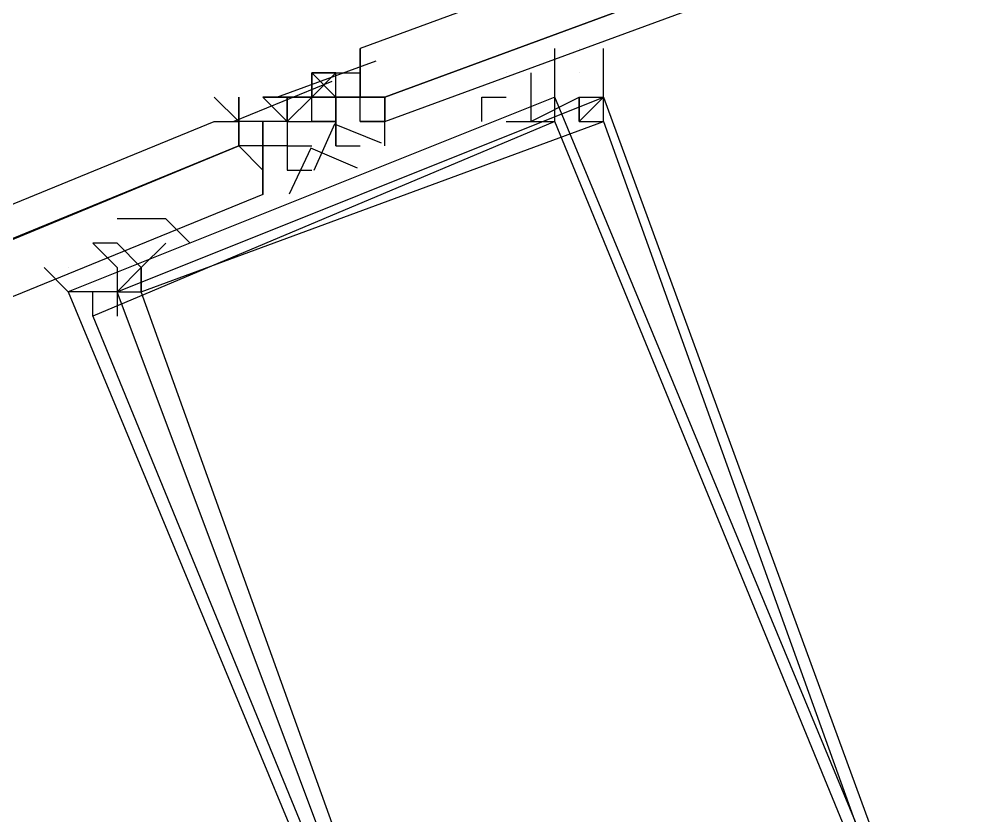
# Model space of a CAD drawing. Header units: feet. Extents: x -84 to 198, y -22 to 181.
# Drawn here: x 48.186 to 48.716, y 146.357 to 146.794 of the extents above; entities that cross this region are included whole.
import ezdxf

# ---------------------------------------------------------------- set-up
doc = ezdxf.new("R2010")
doc.units = ezdxf.units.FT
doc.layers.add('A-LINEA', color=7, linetype='CONTINUOUS')

msp = doc.modelspace()

# ---------------------------------------------------------------- linework, layer by layer
at = {"layer": 'A-LINEA'}
for p, q in [((48.3733, 146.7778), (48.3733, 146.7778)), ((48.3733, 146.7778), (48.3733, 146.7778)), ((48.3733, 146.7778), (48.3733, 146.7778)), ((48.3733, 146.7778), (48.3733, 146.7778)), ((48.4933, 146.7778), (48.4933, 146.7778)), ((48.4933, 146.7778), (48.4933, 146.7778)), ((48.3276, 146.7511), (48.3821, 146.7711)), ((48.3276, 146.7511), (48.3821, 146.7711)), ((48.3467, 146.7511), (48.36, 146.7644)), ((48.3467, 146.7644), (48.36, 146.7644)), ((48.3467, 146.7644), (48.3467, 146.7644)), ((48.3467, 146.7644), (48.3467, 146.7644)), ((48.36, 146.7644), (48.3467, 146.7644)), ((48.3467, 146.7644), (48.3467, 146.7644)), ((48.3467, 146.7644), (48.3467, 146.7644)), ((48.3467, 146.7511), (48.3467, 146.7644)), ((48.3467, 146.7644), (48.3467, 146.7644)), ((48.3467, 146.7644), (48.3467, 146.7644)), ((48.3467, 146.7644), (48.3467, 146.7644)), ((48.3467, 146.7644), (48.3467, 146.7644)), ((48.3467, 146.7644), (48.3467, 146.7511)), ((48.3467, 146.7644), (48.3467, 146.7511)), ((48.3467, 146.7511), (48.3467, 146.7644)), ((48.3467, 146.7644), (48.3467, 146.7644)), ((48.3467, 146.7511), (48.36, 146.7644)), ((48.3467, 146.7644), (48.36, 146.7644)), ((48.3467, 146.7644), (48.3467, 146.7644)), ((48.3467, 146.7644), (48.3467, 146.7644)), ((48.36, 146.7644), (48.3467, 146.7644)), ((48.3467, 146.7644), (48.3467, 146.7644)), ((48.3467, 146.7644), (48.3467, 146.7644)), ((48.3467, 146.7511), (48.3467, 146.7644)), ((48.3467, 146.7644), (48.3467, 146.7644)), ((48.3467, 146.7644), (48.3467, 146.7644)), ((48.3467, 146.7644), (48.3467, 146.7644)), ((48.3467, 146.7644), (48.3467, 146.7644)), ((48.3467, 146.7644), (48.3467, 146.7511)), ((48.3467, 146.7644), (48.3467, 146.7511)), ((48.3467, 146.7511), (48.3467, 146.7644)), ((48.3467, 146.7644), (48.3467, 146.7644)), ((48.36, 146.7644), (48.3733, 146.7644)), ((48.36, 146.7644), (48.36, 146.7644)), ((48.36, 146.7644), (48.36, 146.7644)), ((48.36, 146.7644), (48.36, 146.7644)), ((48.36, 146.7644), (48.36, 146.7644)), ((48.36, 146.7644), (48.36, 146.7644)), ((48.36, 146.7644), (48.36, 146.7644)), ((48.36, 146.7644), (48.36, 146.7644)), ((48.36, 146.7644), (48.3733, 146.7644)), ((48.36, 146.7644), (48.36, 146.7644)), ((48.36, 146.7644), (48.36, 146.7644)), ((48.36, 146.7644), (48.36, 146.7644)), ((48.36, 146.7644), (48.36, 146.7644)), ((48.36, 146.7644), (48.36, 146.7644)), ((48.36, 146.7644), (48.36, 146.7644)), ((48.36, 146.7644), (48.36, 146.7644)), ((48.3733, 146.7644), (48.3733, 146.7644)), ((48.3733, 146.7644), (48.3733, 146.7644)), ((48.3733, 146.7644), (48.3733, 146.7644)), ((48.3733, 146.7511), (48.3733, 146.7644)), ((48.3733, 146.7644), (48.3733, 146.7644)), ((48.3733, 146.7644), (48.3733, 146.7644)), ((48.3733, 146.7644), (48.3733, 146.7644)), ((48.3733, 146.7644), (48.3733, 146.7644)), ((48.3733, 146.7644), (48.3733, 146.7644)), ((48.3733, 146.7644), (48.3733, 146.7644)), ((48.3733, 146.7644), (48.3733, 146.7644)), ((48.3733, 146.7644), (48.3733, 146.7644)), ((48.3733, 146.7644), (48.3733, 146.7644)), ((48.3733, 146.7644), (48.3733, 146.7644)), ((48.3733, 146.7644), (48.3733, 146.7644)), ((48.3733, 146.7644), (48.3733, 146.7644)), ((48.3733, 146.7644), (48.3733, 146.7644)), ((48.3733, 146.7644), (48.3733, 146.7644)), ((48.3733, 146.7644), (48.3733, 146.7644)), ((48.3733, 146.7644), (48.3733, 146.7644)), ((48.3733, 146.7644), (48.3733, 146.7644)), ((48.3733, 146.7644), (48.3733, 146.7644)), ((48.3733, 146.7644), (48.3733, 146.7644)), ((48.3733, 146.7644), (48.3733, 146.7644)), ((48.3733, 146.7511), (48.3733, 146.7644)), ((48.3733, 146.7644), (48.3733, 146.7644)), ((48.3733, 146.7644), (48.3733, 146.7644)), ((48.3733, 146.7644), (48.3733, 146.7644)), ((48.3733, 146.7644), (48.3733, 146.7644)), ((48.3733, 146.7644), (48.3733, 146.7644)), ((48.3733, 146.7644), (48.3733, 146.7644)), ((48.3733, 146.7644), (48.3733, 146.7644)), ((48.3733, 146.7644), (48.3733, 146.7644)), ((48.3733, 146.7644), (48.3733, 146.7644)), ((48.3733, 146.7644), (48.3733, 146.7644)), ((48.3733, 146.7644), (48.3733, 146.7644)), ((48.3733, 146.7644), (48.3733, 146.7644)), ((48.3733, 146.7644), (48.3733, 146.7644)), ((48.3733, 146.7644), (48.3733, 146.7644)), ((48.3733, 146.7644), (48.3733, 146.7644)), ((48.3733, 146.7644), (48.3733, 146.7644)), ((48.3733, 146.7644), (48.3733, 146.7644)), ((48.4533, 146.7644), (48.4533, 146.7644)), ((48.4533, 146.7644), (48.4533, 146.7644)), ((48.4533, 146.7644), (48.4533, 146.7644)), ((48.4533, 146.7644), (48.4533, 146.7644)), ((48.4933, 146.7644), (48.4933, 146.7644)), ((48.4933, 146.7644), (48.4933, 146.7644)), ((48.3042, 146.7379), (48.3579, 146.7599)), ((48.3042, 146.7379), (48.3579, 146.7599)), ((48.3067, 146.7378), (48.3067, 146.7511)), ((48.3067, 146.7511), (48.3067, 146.7511)), ((48.3067, 146.7378), (48.3067, 146.7511)), ((48.3067, 146.7511), (48.3067, 146.7511)), ((48.3067, 146.7511), (48.3067, 146.7511)), ((48.3067, 146.7511), (48.3067, 146.7378)), ((48.3067, 146.7378), (48.3067, 146.7511)), ((48.3067, 146.7511), (48.3067, 146.7511)), ((48.3067, 146.7378), (48.3067, 146.7511)), ((48.3067, 146.7511), (48.3067, 146.7511)), ((48.3067, 146.7511), (48.3067, 146.7511)), ((48.3067, 146.7511), (48.3067, 146.7378)), ((48.32, 146.7511), (48.32, 146.7511)), ((48.32, 146.7511), (48.32, 146.7511)), ((48.32, 146.7511), (48.32, 146.7511)), ((48.32, 146.7511), (48.32, 146.7511)), ((48.32, 146.7511), (48.32, 146.7511)), ((48.32, 146.7511), (48.32, 146.7511)), ((48.32, 146.7511), (48.32, 146.7511)), ((48.32, 146.7511), (48.32, 146.7511)), ((48.32, 146.7511), (48.32, 146.7511)), ((48.3333, 146.7511), (48.32, 146.7511)), ((48.32, 146.7511), (48.32, 146.7511)), ((48.3333, 146.7511), (48.32, 146.7511)), ((48.32, 146.7511), (48.32, 146.7511)), ((48.32, 146.7511), (48.3333, 146.7511)), ((48.32, 146.7511), (48.32, 146.7511)), ((48.32, 146.7511), (48.3333, 146.7511)), ((48.32, 146.7511), (48.32, 146.7511)), ((48.32, 146.7511), (48.32, 146.7511)), ((48.32, 146.7511), (48.32, 146.7511)), ((48.32, 146.7511), (48.32, 146.7511)), ((48.32, 146.7511), (48.32, 146.7511)), ((48.32, 146.7511), (48.32, 146.7511)), ((48.32, 146.7511), (48.32, 146.7511)), ((48.32, 146.7511), (48.32, 146.7511)), ((48.32, 146.7511), (48.32, 146.7511)), ((48.3333, 146.7511), (48.32, 146.7511)), ((48.32, 146.7511), (48.32, 146.7511)), ((48.3333, 146.7511), (48.32, 146.7511)), ((48.32, 146.7511), (48.32, 146.7511)), ((48.32, 146.7511), (48.3333, 146.7511)), ((48.32, 146.7511), (48.32, 146.7511)), ((48.32, 146.7511), (48.3333, 146.7511)), ((48.3333, 146.7511), (48.3333, 146.7511)), ((48.3333, 146.7378), (48.3467, 146.7511)), ((48.3333, 146.7511), (48.3333, 146.7511)), ((48.3333, 146.7511), (48.3333, 146.7511)), ((48.3333, 146.7511), (48.3333, 146.7511)), ((48.3333, 146.7511), (48.3333, 146.7378)), ((48.3333, 146.7511), (48.3333, 146.7511)), ((48.3333, 146.7511), (48.3333, 146.7511)), ((48.3333, 146.7511), (48.3467, 146.7511)), ((48.3333, 146.7511), (48.3333, 146.7511)), ((48.3333, 146.7511), (48.3333, 146.7511)), ((48.3333, 146.7511), (48.3467, 146.7511)), ((48.3333, 146.7511), (48.3333, 146.7511)), ((48.3333, 146.7511), (48.3333, 146.7511)), ((48.3333, 146.7511), (48.3333, 146.7511)), ((48.3333, 146.7511), (48.3333, 146.7511)), ((48.3333, 146.7511), (48.3333, 146.7511)), ((48.3333, 146.7511), (48.3333, 146.7511)), ((48.3333, 146.7511), (48.3333, 146.7511)), ((48.3333, 146.7511), (48.3333, 146.7511)), ((48.3333, 146.7511), (48.3333, 146.7511)), ((48.3333, 146.7511), (48.3333, 146.7511)), ((48.3333, 146.7511), (48.3333, 146.7511)), ((48.3333, 146.7511), (48.3333, 146.7511)), ((48.3333, 146.7511), (48.3333, 146.7511)), ((48.3333, 146.7511), (48.3333, 146.7511)), ((48.3333, 146.7511), (48.3333, 146.7511)), ((48.3333, 146.7511), (48.3333, 146.7511)), ((48.3333, 146.7511), (48.3333, 146.7511)), ((48.3333, 146.7511), (48.3333, 146.7511)), ((48.3333, 146.7511), (48.3333, 146.7511)), ((48.3333, 146.7511), (48.3333, 146.7511)), ((48.3333, 146.7511), (48.3333, 146.7511)), ((48.3333, 146.7511), (48.3333, 146.7511)), ((48.3333, 146.7511), (48.3333, 146.7511)), ((48.3333, 146.7511), (48.3333, 146.7511)), ((48.3467, 146.7511), (48.3333, 146.7511)), ((48.3333, 146.7511), (48.3333, 146.7511)), ((48.3333, 146.7511), (48.3333, 146.7511)), ((48.3333, 146.7511), (48.3333, 146.7511)), ((48.3333, 146.7511), (48.3333, 146.7511)), ((48.3333, 146.7511), (48.3333, 146.7511)), ((48.3333, 146.7511), (48.3333, 146.7511)), ((48.3333, 146.7511), (48.3333, 146.7511)), ((48.3333, 146.7511), (48.3333, 146.7511)), ((48.3333, 146.7511), (48.3333, 146.7511)), ((48.3333, 146.7378), (48.3333, 146.7511)), ((48.3333, 146.7378), (48.3333, 146.7511)), ((48.3333, 146.7511), (48.3333, 146.7511)), ((48.3333, 146.7378), (48.3467, 146.7511)), ((48.3333, 146.7511), (48.3333, 146.7511)), ((48.3333, 146.7511), (48.3333, 146.7511)), ((48.3333, 146.7511), (48.3333, 146.7511)), ((48.3333, 146.7511), (48.3333, 146.7378)), ((48.3333, 146.7511), (48.3333, 146.7511)), ((48.3333, 146.7511), (48.3333, 146.7511)), ((48.3333, 146.7511), (48.3467, 146.7511)), ((48.3333, 146.7511), (48.3333, 146.7511)), ((48.3333, 146.7511), (48.3333, 146.7511)), ((48.3333, 146.7511), (48.3467, 146.7511)), ((48.3333, 146.7511), (48.3333, 146.7511)), ((48.3333, 146.7511), (48.3333, 146.7511)), ((48.3333, 146.7511), (48.3333, 146.7511)), ((48.3333, 146.7511), (48.3333, 146.7511)), ((48.3333, 146.7511), (48.3333, 146.7511)), ((48.3333, 146.7511), (48.3333, 146.7511)), ((48.3333, 146.7511), (48.3333, 146.7511)), ((48.3333, 146.7511), (48.3333, 146.7511)), ((48.3333, 146.7511), (48.3333, 146.7511)), ((48.3333, 146.7511), (48.3333, 146.7511)), ((48.3333, 146.7511), (48.3333, 146.7511)), ((48.3333, 146.7511), (48.3333, 146.7511)), ((48.3333, 146.7511), (48.3333, 146.7511)), ((48.3333, 146.7511), (48.3333, 146.7511)), ((48.3333, 146.7511), (48.3333, 146.7511)), ((48.3333, 146.7511), (48.3333, 146.7511)), ((48.3333, 146.7511), (48.3333, 146.7511)), ((48.3333, 146.7511), (48.3333, 146.7511)), ((48.3333, 146.7511), (48.3333, 146.7511)), ((48.3333, 146.7511), (48.3333, 146.7511)), ((48.3333, 146.7511), (48.3333, 146.7511)), ((48.3333, 146.7511), (48.3333, 146.7511)), ((48.3333, 146.7511), (48.3333, 146.7511)), ((48.3333, 146.7511), (48.3333, 146.7511)), ((48.3467, 146.7511), (48.3333, 146.7511)), ((48.3333, 146.7511), (48.3333, 146.7511)), ((48.3333, 146.7511), (48.3333, 146.7511)), ((48.3333, 146.7511), (48.3333, 146.7511)), ((48.3333, 146.7511), (48.3333, 146.7511)), ((48.3333, 146.7511), (48.3333, 146.7511)), ((48.3333, 146.7511), (48.3333, 146.7511)), ((48.3333, 146.7511), (48.3333, 146.7511)), ((48.3333, 146.7511), (48.3333, 146.7511)), ((48.3333, 146.7511), (48.3333, 146.7511)), ((48.3333, 146.7378), (48.3333, 146.7511)), ((48.3333, 146.7378), (48.3333, 146.7511)), ((48.3467, 146.7511), (48.3467, 146.7511)), ((48.3467, 146.7511), (48.3467, 146.7511)), ((48.3467, 146.7378), (48.3467, 146.7511)), ((48.3467, 146.7511), (48.3467, 146.7511)), ((48.3467, 146.7511), (48.3467, 146.7511)), ((48.3467, 146.7511), (48.36, 146.7511)), ((48.3467, 146.7511), (48.3467, 146.7511)), ((48.3467, 146.7511), (48.3467, 146.7511)), ((48.3467, 146.7511), (48.3467, 146.7511)), ((48.3467, 146.7511), (48.3467, 146.7511)), ((48.3467, 146.7511), (48.3467, 146.7511)), ((48.3467, 146.7511), (48.3467, 146.7511)), ((48.3467, 146.7511), (48.3467, 146.7511)), ((48.3467, 146.7511), (48.3467, 146.7511)), ((48.3467, 146.7511), (48.3467, 146.7511)), ((48.3467, 146.7511), (48.3467, 146.7511)), ((48.3467, 146.7511), (48.3467, 146.7511)), ((48.3467, 146.7511), (48.3467, 146.7511)), ((48.3467, 146.7511), (48.3467, 146.7511)), ((48.3467, 146.7511), (48.3467, 146.7511)), ((48.36, 146.7511), (48.3467, 146.7511)), ((48.36, 146.7511), (48.3467, 146.7511)), ((48.36, 146.7511), (48.3467, 146.7511)), ((48.36, 146.7511), (48.3467, 146.7511)), ((48.36, 146.7511), (48.3467, 146.7511)), ((48.36, 146.7511), (48.3467, 146.7511)), ((48.36, 146.7511), (48.3467, 146.7511)), ((48.3467, 146.7511), (48.3467, 146.7511)), ((48.36, 146.7511), (48.3467, 146.7511)), ((48.3467, 146.7511), (48.3467, 146.7511)), ((48.3467, 146.7378), (48.3467, 146.7511)), ((48.3467, 146.7511), (48.3467, 146.7511)), ((48.3467, 146.7511), (48.3467, 146.7511)), ((48.3467, 146.7511), (48.3467, 146.7511)), ((48.3467, 146.7511), (48.3467, 146.7511)), ((48.3467, 146.7511), (48.3467, 146.7511)), ((48.3467, 146.7511), (48.3467, 146.7511)), ((48.3467, 146.7511), (48.3467, 146.7511)), ((48.3467, 146.7511), (48.3467, 146.7511)), ((48.3467, 146.7511), (48.3467, 146.7511)), ((48.3467, 146.7511), (48.3467, 146.7511)), ((48.3467, 146.7511), (48.3467, 146.7511)), ((48.3467, 146.7511), (48.3467, 146.7511)), ((48.3467, 146.7511), (48.3467, 146.7511)), ((48.3467, 146.7511), (48.3467, 146.7511)), ((48.3467, 146.7511), (48.3467, 146.7511)), ((48.3467, 146.7511), (48.3467, 146.7511)), ((48.3467, 146.7511), (48.3467, 146.7511)), ((48.3467, 146.7511), (48.3467, 146.7511)), ((48.3467, 146.7511), (48.3467, 146.7511)), ((48.3467, 146.7511), (48.3467, 146.7511)), ((48.3467, 146.7511), (48.3467, 146.7511)), ((48.3467, 146.7511), (48.3467, 146.7511)), ((48.3467, 146.7511), (48.3467, 146.7511)), ((48.3467, 146.7511), (48.3467, 146.7511)), ((48.3467, 146.7511), (48.3467, 146.7511)), ((48.3467, 146.7378), (48.3467, 146.7511)), ((48.3467, 146.7511), (48.3467, 146.7511)), ((48.3467, 146.7511), (48.3467, 146.7511)), ((48.3467, 146.7511), (48.36, 146.7511)), ((48.3467, 146.7511), (48.3467, 146.7511)), ((48.3467, 146.7511), (48.3467, 146.7511)), ((48.3467, 146.7511), (48.3467, 146.7511)), ((48.3467, 146.7511), (48.3467, 146.7511)), ((48.3467, 146.7511), (48.3467, 146.7511)), ((48.3467, 146.7511), (48.3467, 146.7511)), ((48.3467, 146.7511), (48.3467, 146.7511)), ((48.3467, 146.7511), (48.3467, 146.7511)), ((48.3467, 146.7511), (48.3467, 146.7511)), ((48.3467, 146.7511), (48.3467, 146.7511)), ((48.3467, 146.7511), (48.3467, 146.7511)), ((48.3467, 146.7511), (48.3467, 146.7511)), ((48.3467, 146.7511), (48.3467, 146.7511)), ((48.3467, 146.7511), (48.3467, 146.7511)), ((48.36, 146.7511), (48.3467, 146.7511)), ((48.36, 146.7511), (48.3467, 146.7511)), ((48.36, 146.7511), (48.3467, 146.7511)), ((48.36, 146.7511), (48.3467, 146.7511)), ((48.36, 146.7511), (48.3467, 146.7511)), ((48.36, 146.7511), (48.3467, 146.7511)), ((48.36, 146.7511), (48.3467, 146.7511)), ((48.3467, 146.7511), (48.3467, 146.7511)), ((48.36, 146.7511), (48.3467, 146.7511)), ((48.3467, 146.7511), (48.3467, 146.7511)), ((48.3467, 146.7378), (48.3467, 146.7511)), ((48.3467, 146.7511), (48.3467, 146.7511)), ((48.3467, 146.7511), (48.3467, 146.7511)), ((48.3467, 146.7511), (48.3467, 146.7511)), ((48.3467, 146.7511), (48.3467, 146.7511)), ((48.3467, 146.7511), (48.3467, 146.7511)), ((48.3467, 146.7511), (48.3467, 146.7511)), ((48.3467, 146.7511), (48.3467, 146.7511)), ((48.3467, 146.7511), (48.3467, 146.7511)), ((48.3467, 146.7511), (48.3467, 146.7511)), ((48.3467, 146.7511), (48.3467, 146.7511)), ((48.3467, 146.7511), (48.3467, 146.7511)), ((48.3467, 146.7511), (48.3467, 146.7511)), ((48.3467, 146.7511), (48.3467, 146.7511)), ((48.3467, 146.7511), (48.3467, 146.7511)), ((48.3467, 146.7511), (48.3467, 146.7511)), ((48.3467, 146.7511), (48.3467, 146.7511)), ((48.3467, 146.7511), (48.3467, 146.7511)), ((48.3467, 146.7511), (48.3467, 146.7511)), ((48.3467, 146.7511), (48.3467, 146.7511)), ((48.3467, 146.7511), (48.3467, 146.7511)), ((48.3467, 146.7511), (48.3467, 146.7511)), ((48.3467, 146.7511), (48.3467, 146.7511)), ((48.3467, 146.7511), (48.3467, 146.7511)), ((48.36, 146.7511), (48.36, 146.7511)), ((48.36, 146.7511), (48.36, 146.7511)), ((48.36, 146.7511), (48.36, 146.7511)), ((48.36, 146.7511), (48.36, 146.7511)), ((48.36, 146.7511), (48.36, 146.7511)), ((48.36, 146.7511), (48.36, 146.7511)), ((48.36, 146.7511), (48.36, 146.7511)), ((48.36, 146.7511), (48.36, 146.7511)), ((48.36, 146.7511), (48.36, 146.7511)), ((48.36, 146.7511), (48.3733, 146.7511)), ((48.36, 146.7511), (48.36, 146.7511)), ((48.36, 146.7511), (48.36, 146.7511)), ((48.36, 146.7511), (48.36, 146.7511)), ((48.36, 146.7511), (48.36, 146.7511)), ((48.36, 146.7511), (48.36, 146.7511)), ((48.36, 146.7511), (48.36, 146.7511)), ((48.36, 146.7511), (48.36, 146.7511)), ((48.36, 146.7511), (48.36, 146.7511)), ((48.36, 146.7511), (48.36, 146.7511)), ((48.36, 146.7511), (48.36, 146.7511)), ((48.36, 146.7511), (48.36, 146.7511)), ((48.36, 146.7511), (48.36, 146.7378)), ((48.36, 146.7511), (48.36, 146.7511)), ((48.36, 146.7511), (48.36, 146.7378)), ((48.36, 146.7511), (48.3733, 146.7511)), ((48.36, 146.7511), (48.36, 146.7511)), ((48.36, 146.7511), (48.36, 146.7511)), ((48.36, 146.7511), (48.36, 146.7511)), ((48.36, 146.7511), (48.36, 146.7511)), ((48.36, 146.7511), (48.36, 146.7511)), ((48.36, 146.7511), (48.36, 146.7511)), ((48.36, 146.7511), (48.36, 146.7511)), ((48.36, 146.7511), (48.36, 146.7511)), ((48.36, 146.7511), (48.36, 146.7511)), ((48.36, 146.7511), (48.36, 146.7511)), ((48.36, 146.7511), (48.36, 146.7511)), ((48.36, 146.7511), (48.36, 146.7511)), ((48.36, 146.7511), (48.36, 146.7511)), ((48.36, 146.7511), (48.36, 146.7511)), ((48.36, 146.7511), (48.36, 146.7378)), ((48.36, 146.7511), (48.36, 146.7511)), ((48.36, 146.7511), (48.36, 146.7511)), ((48.36, 146.7511), (48.36, 146.7511)), ((48.36, 146.7511), (48.36, 146.7511)), ((48.36, 146.7511), (48.36, 146.7511)), ((48.36, 146.7511), (48.36, 146.7511)), ((48.36, 146.7511), (48.36, 146.7511)), ((48.36, 146.7511), (48.36, 146.7511)), ((48.36, 146.7511), (48.36, 146.7511)), ((48.36, 146.7511), (48.3733, 146.7511)), ((48.36, 146.7511), (48.36, 146.7511)), ((48.36, 146.7511), (48.36, 146.7511)), ((48.36, 146.7511), (48.36, 146.7511)), ((48.36, 146.7511), (48.36, 146.7511)), ((48.36, 146.7511), (48.36, 146.7511)), ((48.36, 146.7511), (48.36, 146.7511)), ((48.36, 146.7511), (48.36, 146.7511)), ((48.36, 146.7511), (48.36, 146.7511)), ((48.36, 146.7511), (48.36, 146.7511)), ((48.36, 146.7511), (48.36, 146.7511)), ((48.36, 146.7511), (48.36, 146.7511)), ((48.36, 146.7511), (48.36, 146.7378)), ((48.36, 146.7511), (48.36, 146.7511)), ((48.36, 146.7511), (48.36, 146.7378)), ((48.36, 146.7511), (48.3733, 146.7511)), ((48.36, 146.7511), (48.36, 146.7511)), ((48.36, 146.7511), (48.36, 146.7511)), ((48.36, 146.7511), (48.36, 146.7511)), ((48.36, 146.7511), (48.36, 146.7511)), ((48.36, 146.7511), (48.36, 146.7511)), ((48.36, 146.7511), (48.36, 146.7511)), ((48.36, 146.7511), (48.36, 146.7511)), ((48.36, 146.7511), (48.36, 146.7511)), ((48.36, 146.7511), (48.36, 146.7511)), ((48.36, 146.7511), (48.36, 146.7511)), ((48.36, 146.7511), (48.36, 146.7511)), ((48.36, 146.7511), (48.36, 146.7511)), ((48.36, 146.7511), (48.36, 146.7511)), ((48.36, 146.7511), (48.36, 146.7511)), ((48.36, 146.7511), (48.36, 146.7378)), ((48.3733, 146.7511), (48.3733, 146.7511)), ((48.3733, 146.7511), (48.3733, 146.7511)), ((48.3733, 146.7511), (48.3867, 146.7511)), ((48.3733, 146.7511), (48.3733, 146.7511)), ((48.3733, 146.7378), (48.3733, 146.7511)), ((48.3733, 146.7511), (48.3733, 146.7511)), ((48.3733, 146.7511), (48.3733, 146.7511)), ((48.3733, 146.7511), (48.3733, 146.7511)), ((48.3733, 146.7511), (48.3733, 146.7511)), ((48.3733, 146.7378), (48.3733, 146.7511)), ((48.3733, 146.7511), (48.3733, 146.7511)), ((48.3733, 146.7511), (48.3733, 146.7511)), ((48.3733, 146.7511), (48.3733, 146.7511)), ((48.3733, 146.7511), (48.3733, 146.7511)), ((48.3733, 146.7511), (48.3733, 146.7511)), ((48.3733, 146.7511), (48.3733, 146.7511)), ((48.3733, 146.7511), (48.3733, 146.7511)), ((48.3733, 146.7511), (48.3733, 146.7511)), ((48.3733, 146.7511), (48.3733, 146.7511)), ((48.3733, 146.7511), (48.3733, 146.7511)), ((48.3733, 146.7511), (48.3733, 146.7511)), ((48.3733, 146.7378), (48.3733, 146.7511)), ((48.3733, 146.7511), (48.3733, 146.7511)), ((48.3733, 146.7511), (48.3733, 146.7511)), ((48.3733, 146.7511), (48.3733, 146.7511)), ((48.3733, 146.7511), (48.3733, 146.7511)), ((48.3733, 146.7511), (48.3733, 146.7511)), ((48.3733, 146.7511), (48.3733, 146.7511)), ((48.3733, 146.7511), (48.3867, 146.7511)), ((48.3733, 146.7511), (48.3733, 146.7511)), ((48.3733, 146.7378), (48.3733, 146.7511)), ((48.3733, 146.7511), (48.3733, 146.7511)), ((48.3733, 146.7511), (48.3733, 146.7511)), ((48.3733, 146.7511), (48.3733, 146.7511)), ((48.3733, 146.7511), (48.3733, 146.7511)), ((48.3733, 146.7378), (48.3733, 146.7511)), ((48.3733, 146.7511), (48.3733, 146.7511)), ((48.3733, 146.7511), (48.3733, 146.7511)), ((48.3733, 146.7511), (48.3733, 146.7511)), ((48.3733, 146.7511), (48.3733, 146.7511)), ((48.3733, 146.7511), (48.3733, 146.7511)), ((48.3733, 146.7511), (48.3733, 146.7511)), ((48.3733, 146.7511), (48.3733, 146.7511)), ((48.3733, 146.7511), (48.3733, 146.7511)), ((48.3733, 146.7511), (48.3733, 146.7511)), ((48.3733, 146.7511), (48.3733, 146.7511)), ((48.3733, 146.7511), (48.3733, 146.7511)), ((48.3733, 146.7378), (48.3733, 146.7511)), ((48.3733, 146.7511), (48.3733, 146.7511)), ((48.3733, 146.7511), (48.3733, 146.7511)), ((48.3733, 146.7511), (48.3733, 146.7511)), ((48.3733, 146.7511), (48.3733, 146.7511)), ((48.3867, 146.7511), (48.3867, 146.7511)), ((48.3867, 146.7511), (48.3867, 146.7511)), ((48.3867, 146.7511), (48.3867, 146.7511)), ((48.3867, 146.7511), (48.3867, 146.7511)), ((48.3867, 146.7511), (48.3867, 146.7511)), ((48.3867, 146.7511), (48.3867, 146.7511)), ((48.3067, 146.7378), (48.3067, 146.7378)), ((48.32, 146.7378), (48.3067, 146.7378)), ((48.3067, 146.7378), (48.3067, 146.7378)), ((48.3067, 146.7378), (48.3067, 146.7378)), ((48.32, 146.7378), (48.3067, 146.7378)), ((48.3067, 146.7378), (48.3067, 146.7378)), ((48.3067, 146.7378), (48.3067, 146.7378)), ((48.3067, 146.7378), (48.3067, 146.7378)), ((48.3067, 146.7378), (48.3067, 146.7378)), ((48.3067, 146.7378), (48.3067, 146.7378)), ((48.3067, 146.7378), (48.3067, 146.7378)), ((48.3067, 146.7378), (48.3067, 146.7378)), ((48.3067, 146.7378), (48.3067, 146.7378)), ((48.3067, 146.7378), (48.3067, 146.7378)), ((48.3067, 146.7378), (48.3067, 146.7378)), ((48.3067, 146.7378), (48.3067, 146.7378)), ((48.3067, 146.7378), (48.3067, 146.7378)), ((48.3067, 146.7378), (48.3067, 146.7378)), ((48.32, 146.7378), (48.3067, 146.7378)), ((48.3067, 146.7378), (48.3067, 146.7378)), ((48.3067, 146.7378), (48.3067, 146.7378)), ((48.32, 146.7378), (48.3067, 146.7378)), ((48.3067, 146.7378), (48.3067, 146.7378)), ((48.3067, 146.7378), (48.3067, 146.7378)), ((48.3067, 146.7378), (48.3067, 146.7378)), ((48.3067, 146.7378), (48.3067, 146.7378)), ((48.3067, 146.7378), (48.3067, 146.7378)), ((48.3067, 146.7378), (48.3067, 146.7378)), ((48.3067, 146.7378), (48.3067, 146.7378)), ((48.3067, 146.7378), (48.3067, 146.7378)), ((48.3067, 146.7378), (48.3067, 146.7378)), ((48.3067, 146.7378), (48.3067, 146.7378)), ((48.3067, 146.7378), (48.3067, 146.7378)), ((48.3067, 146.7378), (48.3067, 146.7378)), ((48.32, 146.7378), (48.32, 146.7378)), ((48.32, 146.7378), (48.32, 146.7378)), ((48.32, 146.7378), (48.32, 146.7378)), ((48.32, 146.7378), (48.32, 146.7378)), ((48.3333, 146.7378), (48.32, 146.7378)), ((48.32, 146.7378), (48.32, 146.7378)), ((48.32, 146.7378), (48.32, 146.7378)), ((48.32, 146.7378), (48.32, 146.7378)), ((48.3333, 146.7378), (48.32, 146.7378)), ((48.32, 146.7378), (48.32, 146.7378)), ((48.32, 146.7378), (48.32, 146.7378)), ((48.32, 146.7378), (48.32, 146.7378)), ((48.32, 146.7378), (48.32, 146.7378)), ((48.32, 146.7378), (48.32, 146.7378)), ((48.3333, 146.7378), (48.32, 146.7378)), ((48.32, 146.7378), (48.32, 146.7378)), ((48.32, 146.7378), (48.32, 146.7378)), ((48.32, 146.7378), (48.32, 146.7378)), ((48.32, 146.7378), (48.32, 146.7378)), ((48.32, 146.7378), (48.32, 146.7378)), ((48.32, 146.7378), (48.32, 146.7378)), ((48.32, 146.7378), (48.32, 146.7378)), ((48.32, 146.7378), (48.32, 146.7378)), ((48.32, 146.7378), (48.32, 146.7378)), ((48.32, 146.7378), (48.32, 146.7378)), ((48.32, 146.7378), (48.32, 146.7244)), ((48.32, 146.7378), (48.32, 146.7378)), ((48.32, 146.7378), (48.32, 146.7378)), ((48.32, 146.7244), (48.32, 146.7378)), ((48.32, 146.7378), (48.32, 146.7378)), ((48.32, 146.7244), (48.32, 146.7378)), ((48.32, 146.7378), (48.32, 146.7378)), ((48.32, 146.7378), (48.32, 146.7378)), ((48.32, 146.7378), (48.32, 146.7378)), ((48.32, 146.7378), (48.32, 146.7378)), ((48.3333, 146.7378), (48.32, 146.7378)), ((48.32, 146.7378), (48.32, 146.7378)), ((48.32, 146.7378), (48.32, 146.7378)), ((48.32, 146.7378), (48.32, 146.7378)), ((48.3333, 146.7378), (48.32, 146.7378)), ((48.32, 146.7378), (48.32, 146.7378)), ((48.32, 146.7378), (48.32, 146.7378)), ((48.32, 146.7378), (48.32, 146.7378)), ((48.32, 146.7378), (48.32, 146.7378)), ((48.32, 146.7378), (48.32, 146.7378)), ((48.3333, 146.7378), (48.32, 146.7378)), ((48.32, 146.7378), (48.32, 146.7378)), ((48.32, 146.7378), (48.32, 146.7378)), ((48.32, 146.7378), (48.32, 146.7378)), ((48.32, 146.7378), (48.32, 146.7378)), ((48.32, 146.7378), (48.32, 146.7378)), ((48.32, 146.7378), (48.32, 146.7378)), ((48.32, 146.7378), (48.32, 146.7378)), ((48.32, 146.7378), (48.32, 146.7378)), ((48.32, 146.7378), (48.32, 146.7378)), ((48.32, 146.7378), (48.32, 146.7378)), ((48.32, 146.7378), (48.32, 146.7244)), ((48.32, 146.7378), (48.32, 146.7378)), ((48.32, 146.7378), (48.32, 146.7378)), ((48.32, 146.7244), (48.32, 146.7378)), ((48.32, 146.7378), (48.32, 146.7378)), ((48.32, 146.7244), (48.32, 146.7378)), ((48.3333, 146.7378), (48.3333, 146.7378)), ((48.3333, 146.7378), (48.3333, 146.7378)), ((48.3333, 146.7378), (48.3333, 146.7378)), ((48.3333, 146.7378), (48.3333, 146.7378)), ((48.3333, 146.7378), (48.3333, 146.7378)), ((48.3333, 146.7378), (48.3333, 146.7378)), ((48.3333, 146.7378), (48.3333, 146.7378)), ((48.3333, 146.7378), (48.3333, 146.7378)), ((48.3333, 146.7378), (48.3333, 146.7378)), ((48.3333, 146.7378), (48.3333, 146.7378)), ((48.3333, 146.7378), (48.3333, 146.7378)), ((48.3333, 146.7378), (48.3333, 146.7378)), ((48.3333, 146.7378), (48.3333, 146.7378)), ((48.3333, 146.7378), (48.3333, 146.7378)), ((48.3333, 146.7378), (48.3333, 146.7378)), ((48.3333, 146.7378), (48.3333, 146.7378)), ((48.3333, 146.7378), (48.3333, 146.7378)), ((48.3333, 146.7378), (48.3333, 146.7378)), ((48.3333, 146.7378), (48.3333, 146.7378)), ((48.3333, 146.7378), (48.3333, 146.7378)), ((48.3333, 146.7378), (48.3333, 146.7378)), ((48.3333, 146.7378), (48.3333, 146.7378)), ((48.3333, 146.7378), (48.3333, 146.7378)), ((48.3333, 146.7378), (48.3333, 146.7378)), ((48.3333, 146.7378), (48.3333, 146.7378)), ((48.3333, 146.7378), (48.3333, 146.7378)), ((48.3333, 146.7378), (48.3333, 146.7378)), ((48.3333, 146.7378), (48.3333, 146.7378)), ((48.3333, 146.7378), (48.3333, 146.7378)), ((48.3333, 146.7378), (48.3333, 146.7378)), ((48.3333, 146.7378), (48.3333, 146.7378)), ((48.3333, 146.7378), (48.3333, 146.7378)), ((48.3333, 146.7378), (48.3333, 146.7378)), ((48.3333, 146.7378), (48.3333, 146.7378)), ((48.3333, 146.7378), (48.3333, 146.7244)), ((48.3333, 146.7378), (48.3333, 146.7378)), ((48.3333, 146.7378), (48.3333, 146.7378)), ((48.3333, 146.7378), (48.3333, 146.7378)), ((48.3333, 146.7378), (48.3333, 146.7378)), ((48.3333, 146.7378), (48.3333, 146.7378)), ((48.3333, 146.7378), (48.3333, 146.7378)), ((48.3333, 146.7378), (48.3333, 146.7378)), ((48.3333, 146.7378), (48.3333, 146.7378)), ((48.3333, 146.7378), (48.3333, 146.7378)), ((48.3333, 146.7378), (48.3333, 146.7378)), ((48.3333, 146.7378), (48.3333, 146.7378)), ((48.3333, 146.7378), (48.3467, 146.7378)), ((48.3333, 146.7378), (48.3333, 146.7378)), ((48.3333, 146.7378), (48.3333, 146.7378)), ((48.3333, 146.7378), (48.3333, 146.7378)), ((48.3333, 146.7378), (48.3467, 146.7378)), ((48.3333, 146.7378), (48.3333, 146.7378)), ((48.3333, 146.7378), (48.3333, 146.7378)), ((48.3333, 146.7378), (48.3333, 146.7378)), ((48.3333, 146.7378), (48.3333, 146.7378)), ((48.3333, 146.7378), (48.3333, 146.7378)), ((48.3333, 146.7378), (48.3333, 146.7378)), ((48.3333, 146.7378), (48.3333, 146.7378)), ((48.3333, 146.7378), (48.3333, 146.7378)), ((48.3333, 146.7378), (48.3333, 146.7378)), ((48.3333, 146.7378), (48.3333, 146.7378)), ((48.3333, 146.7378), (48.3333, 146.7378)), ((48.3333, 146.7378), (48.3333, 146.7378)), ((48.3333, 146.7378), (48.3333, 146.7378)), ((48.3333, 146.7378), (48.3333, 146.7378)), ((48.3333, 146.7378), (48.3333, 146.7378)), ((48.3333, 146.7378), (48.3333, 146.7378)), ((48.3333, 146.7378), (48.3333, 146.7378)), ((48.3333, 146.7378), (48.3333, 146.7378)), ((48.3333, 146.7378), (48.3333, 146.7378)), ((48.3333, 146.7378), (48.3333, 146.7378)), ((48.3333, 146.7378), (48.3333, 146.7378)), ((48.3333, 146.7378), (48.3333, 146.7378)), ((48.3333, 146.7378), (48.3333, 146.7378)), ((48.3333, 146.7378), (48.3333, 146.7378)), ((48.3333, 146.7378), (48.3333, 146.7378)), ((48.3333, 146.7378), (48.3333, 146.7378)), ((48.3333, 146.7378), (48.3333, 146.7378)), ((48.3333, 146.7378), (48.3333, 146.7378)), ((48.3333, 146.7378), (48.3333, 146.7378)), ((48.3333, 146.7378), (48.3333, 146.7378)), ((48.3333, 146.7378), (48.3333, 146.7378)), ((48.3333, 146.7378), (48.3333, 146.7378)), ((48.3333, 146.7378), (48.3333, 146.7378)), ((48.3333, 146.7378), (48.3333, 146.7378)), ((48.3333, 146.7378), (48.3333, 146.7244)), ((48.3333, 146.7378), (48.3333, 146.7378)), ((48.3333, 146.7378), (48.3333, 146.7378)), ((48.3333, 146.7378), (48.3333, 146.7378)), ((48.3333, 146.7378), (48.3333, 146.7378)), ((48.3333, 146.7378), (48.3333, 146.7378)), ((48.3333, 146.7378), (48.3333, 146.7378)), ((48.3333, 146.7378), (48.3333, 146.7378)), ((48.3333, 146.7378), (48.3333, 146.7378)), ((48.3333, 146.7378), (48.3333, 146.7378)), ((48.3333, 146.7378), (48.3333, 146.7378)), ((48.3333, 146.7378), (48.3333, 146.7378)), ((48.3333, 146.7378), (48.3467, 146.7378)), ((48.3333, 146.7378), (48.3333, 146.7378)), ((48.3333, 146.7378), (48.3333, 146.7378)), ((48.3333, 146.7378), (48.3333, 146.7378)), ((48.3333, 146.7378), (48.3467, 146.7378)), ((48.3467, 146.7378), (48.3467, 146.7378)), ((48.3467, 146.7378), (48.3467, 146.7378)), ((48.3467, 146.7378), (48.3467, 146.7378)), ((48.3467, 146.7378), (48.3467, 146.7378)), ((48.3467, 146.7378), (48.3467, 146.7378)), ((48.3467, 146.7378), (48.3467, 146.7378)), ((48.3467, 146.7378), (48.3467, 146.7378)), ((48.3467, 146.7378), (48.3467, 146.7378)), ((48.3467, 146.7378), (48.3467, 146.7378)), ((48.3467, 146.7378), (48.3467, 146.7378)), ((48.3467, 146.7378), (48.3467, 146.7378)), ((48.3467, 146.7378), (48.3467, 146.7378)), ((48.3467, 146.7378), (48.3467, 146.7378)), ((48.3467, 146.7378), (48.3467, 146.7378)), ((48.3467, 146.7378), (48.3467, 146.7378)), ((48.3467, 146.7378), (48.36, 146.7378)), ((48.3467, 146.7378), (48.3467, 146.7378)), ((48.3467, 146.7378), (48.3467, 146.7378)), ((48.3467, 146.7378), (48.3467, 146.7378)), ((48.3467, 146.7378), (48.3467, 146.7378)), ((48.3467, 146.7378), (48.3467, 146.7378)), ((48.3467, 146.7378), (48.3467, 146.7378)), ((48.3467, 146.7378), (48.3467, 146.7378)), ((48.3467, 146.7378), (48.3467, 146.7378)), ((48.3467, 146.7378), (48.3467, 146.7378)), ((48.3467, 146.7378), (48.3467, 146.7378)), ((48.3467, 146.7378), (48.3467, 146.7378)), ((48.3467, 146.7378), (48.3467, 146.7378)), ((48.3467, 146.7378), (48.3467, 146.7378)), ((48.36, 146.7378), (48.3467, 146.7378)), ((48.3467, 146.7378), (48.3467, 146.7378)), ((48.3467, 146.7378), (48.3467, 146.7378)), ((48.3467, 146.7378), (48.3467, 146.7378)), ((48.3467, 146.7378), (48.3467, 146.7378)), ((48.3467, 146.7378), (48.3467, 146.7378)), ((48.3467, 146.7378), (48.3467, 146.7378)), ((48.3467, 146.7378), (48.3467, 146.7378)), ((48.3467, 146.7378), (48.3467, 146.7378)), ((48.3467, 146.7378), (48.3467, 146.7378)), ((48.3467, 146.7378), (48.3467, 146.7378)), ((48.3467, 146.7378), (48.3467, 146.7378)), ((48.3467, 146.7378), (48.3467, 146.7378)), ((48.3467, 146.7378), (48.3467, 146.7378)), ((48.3467, 146.7378), (48.3467, 146.7378)), ((48.3467, 146.7378), (48.3467, 146.7378)), ((48.3467, 146.7378), (48.3467, 146.7378)), ((48.3467, 146.7378), (48.3467, 146.7378)), ((48.3467, 146.7378), (48.3467, 146.7378)), ((48.3467, 146.7378), (48.3467, 146.7378)), ((48.3467, 146.7378), (48.3467, 146.7378)), ((48.3467, 146.7378), (48.3467, 146.7378)), ((48.3467, 146.7378), (48.3467, 146.7378)), ((48.3467, 146.7378), (48.3467, 146.7378)), ((48.3467, 146.7378), (48.3467, 146.7378)), ((48.3467, 146.7378), (48.3467, 146.7378)), ((48.3467, 146.7378), (48.3467, 146.7378)), ((48.3467, 146.7378), (48.3467, 146.7378)), ((48.3467, 146.7378), (48.3467, 146.7378)), ((48.3467, 146.7378), (48.3467, 146.7378)), ((48.3467, 146.7378), (48.3467, 146.7378)), ((48.3467, 146.7378), (48.3467, 146.7378)), ((48.3467, 146.7378), (48.3467, 146.7378)), ((48.3467, 146.7378), (48.3467, 146.7378)), ((48.3467, 146.7378), (48.36, 146.7378)), ((48.3467, 146.7378), (48.3467, 146.7378)), ((48.3467, 146.7378), (48.3467, 146.7378)), ((48.3467, 146.7378), (48.3467, 146.7378)), ((48.3467, 146.7378), (48.3467, 146.7378)), ((48.3467, 146.7378), (48.3467, 146.7378)), ((48.3467, 146.7378), (48.3467, 146.7378)), ((48.3467, 146.7378), (48.3467, 146.7378)), ((48.3467, 146.7378), (48.3467, 146.7378)), ((48.3467, 146.7378), (48.3467, 146.7378)), ((48.3467, 146.7378), (48.3467, 146.7378)), ((48.3467, 146.7378), (48.3467, 146.7378)), ((48.3467, 146.7378), (48.3467, 146.7378)), ((48.3467, 146.7378), (48.3467, 146.7378)), ((48.36, 146.7378), (48.3467, 146.7378)), ((48.3467, 146.7378), (48.3467, 146.7378)), ((48.3467, 146.7378), (48.3467, 146.7378)), ((48.3467, 146.7378), (48.3467, 146.7378)), ((48.3467, 146.7378), (48.3467, 146.7378)), ((48.3467, 146.7378), (48.3467, 146.7378)), ((48.3467, 146.7378), (48.3467, 146.7378)), ((48.3467, 146.7378), (48.3467, 146.7378)), ((48.3467, 146.7378), (48.3467, 146.7378)), ((48.3467, 146.7378), (48.3467, 146.7378)), ((48.3467, 146.7378), (48.3467, 146.7378)), ((48.3467, 146.7378), (48.3467, 146.7378)), ((48.3467, 146.7378), (48.3467, 146.7378)), ((48.3467, 146.7378), (48.3467, 146.7378)), ((48.3467, 146.7378), (48.3467, 146.7378)), ((48.3467, 146.7378), (48.3467, 146.7378)), ((48.3467, 146.7378), (48.3467, 146.7378)), ((48.3467, 146.7378), (48.3467, 146.7378)), ((48.3467, 146.7378), (48.3467, 146.7378)), ((48.36, 146.7378), (48.36, 146.7378)), ((48.36, 146.7378), (48.36, 146.7378)), ((48.36, 146.7378), (48.36, 146.7378)), ((48.36, 146.7378), (48.36, 146.7378)), ((48.36, 146.7378), (48.36, 146.7378)), ((48.36, 146.7378), (48.36, 146.7378)), ((48.36, 146.7378), (48.36, 146.7378)), ((48.36, 146.7378), (48.36, 146.7378)), ((48.36, 146.7244), (48.36, 146.7378)), ((48.36, 146.7244), (48.36, 146.7378)), ((48.36, 146.7378), (48.36, 146.7378)), ((48.36, 146.7378), (48.36, 146.7378)), ((48.36, 146.7378), (48.36, 146.7378)), ((48.36, 146.7378), (48.36, 146.7378)), ((48.36, 146.7378), (48.36, 146.7378)), ((48.36, 146.7244), (48.36, 146.7378)), ((48.36, 146.7378), (48.36, 146.7378)), ((48.36, 146.7244), (48.36, 146.7378)), ((48.36, 146.7378), (48.36, 146.7378)), ((48.36, 146.7378), (48.36, 146.7378)), ((48.36, 146.7378), (48.36, 146.7378)), ((48.36, 146.7378), (48.36, 146.7378)), ((48.36, 146.7378), (48.36, 146.7378)), ((48.36, 146.7378), (48.36, 146.7378)), ((48.36, 146.7378), (48.36, 146.7378)), ((48.36, 146.7378), (48.36, 146.7378)), ((48.36, 146.7378), (48.36, 146.7378)), ((48.36, 146.7378), (48.36, 146.7378)), ((48.36, 146.7378), (48.36, 146.7378)), ((48.36, 146.7244), (48.36, 146.7378)), ((48.36, 146.7244), (48.36, 146.7378)), ((48.36, 146.7378), (48.36, 146.7378)), ((48.36, 146.7378), (48.36, 146.7378)), ((48.36, 146.7378), (48.36, 146.7378)), ((48.36, 146.7378), (48.36, 146.7378)), ((48.36, 146.7378), (48.36, 146.7378)), ((48.36, 146.7244), (48.36, 146.7378)), ((48.36, 146.7378), (48.36, 146.7378)), ((48.36, 146.7244), (48.36, 146.7378)), ((48.36, 146.7378), (48.36, 146.7378)), ((48.36, 146.7378), (48.36, 146.7378)), ((48.36, 146.7378), (48.36, 146.7378)), ((48.3867, 146.7378), (48.3733, 146.7378)), ((48.3733, 146.7378), (48.3733, 146.7378)), ((48.3733, 146.7378), (48.3733, 146.7378)), ((48.3733, 146.7378), (48.3733, 146.7378)), ((48.3733, 146.7378), (48.3733, 146.7378)), ((48.3733, 146.7378), (48.3733, 146.7378)), ((48.3733, 146.7378), (48.3867, 146.7378)), ((48.3733, 146.7378), (48.3733, 146.7378)), ((48.3867, 146.7378), (48.3733, 146.7378)), ((48.3733, 146.7378), (48.3733, 146.7378)), ((48.3733, 146.7378), (48.3733, 146.7378)), ((48.3733, 146.7378), (48.3733, 146.7378)), ((48.3733, 146.7378), (48.3733, 146.7378)), ((48.3733, 146.7378), (48.3733, 146.7378)), ((48.3733, 146.7378), (48.3867, 146.7378)), ((48.3733, 146.7378), (48.3733, 146.7378)), ((48.3867, 146.7378), (48.3867, 146.7378)), ((48.3867, 146.7378), (48.3867, 146.7378)), ((48.3867, 146.7378), (48.3867, 146.7378)), ((48.3867, 146.7378), (48.3867, 146.7378)), ((48.3867, 146.7378), (48.3867, 146.7378)), ((48.3867, 146.7378), (48.3867, 146.7378)), ((48.3867, 146.7378), (48.3867, 146.7378)), ((48.3867, 146.7378), (48.3867, 146.7378)), ((48.3867, 146.7378), (48.3867, 146.7378)), ((48.3867, 146.7378), (48.3867, 146.7378)), ((48.3867, 146.7378), (48.3867, 146.7378)), ((48.3867, 146.7378), (48.3867, 146.7378)), ((48.3867, 146.7378), (48.3867, 146.7378)), ((48.3867, 146.7378), (48.3867, 146.7378)), ((48.3867, 146.7378), (48.3867, 146.7378)), ((48.3867, 146.7378), (48.3867, 146.7378)), ((48.3867, 146.7378), (48.3867, 146.7378)), ((48.3867, 146.7378), (48.3867, 146.7378)), ((48.3867, 146.7378), (48.3867, 146.7378)), ((48.3867, 146.7378), (48.3867, 146.7378)), ((48.3067, 146.7244), (48.3067, 146.7244)), ((48.3067, 146.7244), (48.3067, 146.7244)), ((48.3067, 146.7244), (48.3067, 146.7244)), ((48.3067, 146.7244), (48.3067, 146.7244)), ((48.3067, 146.7244), (48.3067, 146.7244)), ((48.3067, 146.7244), (48.3067, 146.7244)), ((48.3067, 146.7244), (48.3067, 146.7244)), ((48.3067, 146.7244), (48.3067, 146.7244)), ((48.3067, 146.7244), (48.3067, 146.7244)), ((48.3067, 146.7244), (48.3067, 146.7244)), ((48.32, 146.7244), (48.32, 146.7244)), ((48.32, 146.7244), (48.32, 146.7244)), ((48.32, 146.7244), (48.32, 146.7244)), ((48.3333, 146.7244), (48.32, 146.7244)), ((48.32, 146.7111), (48.32, 146.7244)), ((48.32, 146.7244), (48.32, 146.7244)), ((48.32, 146.7244), (48.32, 146.7244)), ((48.32, 146.7244), (48.32, 146.7244)), ((48.32, 146.7244), (48.32, 146.7244)), ((48.32, 146.7244), (48.32, 146.7244)), ((48.32, 146.7244), (48.32, 146.7244)), ((48.32, 146.7244), (48.32, 146.7244)), ((48.32, 146.7244), (48.32, 146.7244)), ((48.32, 146.7244), (48.32, 146.7244)), ((48.32, 146.7244), (48.32, 146.7244)), ((48.32, 146.7244), (48.32, 146.7111)), ((48.32, 146.7244), (48.32, 146.7111)), ((48.32, 146.7244), (48.32, 146.7111)), ((48.32, 146.7244), (48.32, 146.7244)), ((48.32, 146.7244), (48.32, 146.7244)), ((48.32, 146.7244), (48.32, 146.7244)), ((48.32, 146.7244), (48.32, 146.7244)), ((48.32, 146.7244), (48.32, 146.7244)), ((48.32, 146.7244), (48.32, 146.7244)), ((48.32, 146.7244), (48.32, 146.7244)), ((48.3333, 146.7244), (48.32, 146.7244)), ((48.32, 146.7111), (48.32, 146.7244)), ((48.32, 146.7244), (48.32, 146.7244)), ((48.32, 146.7244), (48.32, 146.7244)), ((48.32, 146.7244), (48.32, 146.7244)), ((48.32, 146.7244), (48.32, 146.7244)), ((48.32, 146.7244), (48.32, 146.7244)), ((48.32, 146.7244), (48.32, 146.7244)), ((48.32, 146.7244), (48.32, 146.7244)), ((48.32, 146.7244), (48.32, 146.7244)), ((48.32, 146.7244), (48.32, 146.7244)), ((48.32, 146.7244), (48.32, 146.7244)), ((48.32, 146.7244), (48.32, 146.7111)), ((48.32, 146.7244), (48.32, 146.7111)), ((48.32, 146.7244), (48.32, 146.7111)), ((48.32, 146.7244), (48.32, 146.7244)), ((48.32, 146.7244), (48.32, 146.7244)), ((48.32, 146.7244), (48.32, 146.7244)), ((48.32, 146.7244), (48.32, 146.7244)), ((48.3333, 146.7244), (48.3467, 146.7244)), ((48.3333, 146.7244), (48.3333, 146.7244)), ((48.3333, 146.7244), (48.3467, 146.7244)), ((48.3333, 146.7244), (48.3333, 146.7244)), ((48.3333, 146.7244), (48.3467, 146.7244)), ((48.3333, 146.7244), (48.3333, 146.7244)), ((48.3333, 146.7244), (48.3333, 146.7244)), ((48.3333, 146.7244), (48.3333, 146.7244)), ((48.3333, 146.7244), (48.3333, 146.7244)), ((48.3333, 146.7244), (48.3333, 146.7244)), ((48.3333, 146.7244), (48.3333, 146.7244)), ((48.3333, 146.7244), (48.3333, 146.7244)), ((48.3333, 146.7244), (48.3467, 146.7244)), ((48.3333, 146.7244), (48.3333, 146.7244)), ((48.3333, 146.7244), (48.3333, 146.7244)), ((48.3333, 146.7244), (48.3467, 146.7244)), ((48.3333, 146.7244), (48.3333, 146.7244)), ((48.3333, 146.7244), (48.3467, 146.7244)), ((48.3333, 146.7244), (48.3333, 146.7244)), ((48.3333, 146.7244), (48.3467, 146.7244)), ((48.3333, 146.7244), (48.3333, 146.7244)), ((48.3333, 146.7244), (48.3333, 146.7244)), ((48.3333, 146.7244), (48.3333, 146.7244)), ((48.3333, 146.7244), (48.3333, 146.7244)), ((48.3333, 146.7244), (48.3333, 146.7244)), ((48.3333, 146.7244), (48.3333, 146.7244)), ((48.3333, 146.7244), (48.3333, 146.7244)), ((48.3333, 146.7244), (48.3467, 146.7244)), ((48.3333, 146.7244), (48.3333, 146.7244)), ((48.3333, 146.7244), (48.3333, 146.7244)), ((48.3467, 146.7244), (48.3467, 146.7244)), ((48.3467, 146.7244), (48.3467, 146.7244)), ((48.3467, 146.7244), (48.3467, 146.7244)), ((48.3467, 146.7244), (48.3467, 146.7244)), ((48.3467, 146.7244), (48.3467, 146.7244)), ((48.3467, 146.7244), (48.3467, 146.7244)), ((48.3467, 146.7244), (48.3467, 146.7244)), ((48.3467, 146.7244), (48.3467, 146.7244)), ((48.3467, 146.7244), (48.3467, 146.7244)), ((48.3467, 146.7244), (48.3467, 146.7244)), ((48.3467, 146.7244), (48.3467, 146.7244)), ((48.3467, 146.7244), (48.3467, 146.7244)), ((48.36, 146.7244), (48.36, 146.7244)), ((48.36, 146.7244), (48.36, 146.7244)), ((48.36, 146.7244), (48.36, 146.7244)), ((48.36, 146.7244), (48.36, 146.7244)), ((48.36, 146.7244), (48.36, 146.7244)), ((48.36, 146.7244), (48.36, 146.7244)), ((48.36, 146.7244), (48.36, 146.7244)), ((48.36, 146.7244), (48.36, 146.7244)), ((48.3867, 146.7244), (48.3867, 146.7244)), ((48.3867, 146.7244), (48.3867, 146.7244)), ((48.32, 146.7111), (48.32, 146.7111)), ((48.32, 146.7111), (48.32, 146.7111)), ((48.32, 146.7111), (48.32, 146.7111)), ((48.32, 146.7111), (48.32, 146.7111)), ((48.32, 146.7111), (48.32, 146.7111)), ((48.32, 146.7111), (48.32, 146.7111)), ((48.32, 146.7111), (48.32, 146.7111)), ((48.32, 146.7111), (48.32, 146.7111)), ((48.32, 146.7111), (48.32, 146.7111)), ((48.32, 146.7111), (48.32, 146.7111)), ((48.32, 146.7111), (48.32, 146.7111)), ((48.32, 146.7111), (48.32, 146.7111)), ((48.32, 146.7111), (48.32, 146.7111)), ((48.32, 146.7111), (48.32, 146.7111)), ((48.32, 146.7111), (48.32, 146.7111)), ((48.32, 146.7111), (48.32, 146.7111)), ((48.32, 146.7111), (48.32, 146.7111)), ((48.32, 146.7111), (48.32, 146.7111)), ((48.32, 146.7111), (48.32, 146.7111)), ((48.32, 146.7111), (48.32, 146.7111)), ((48.32, 146.6978), (48.32, 146.6978)), ((48.32, 146.6978), (48.32, 146.6978)), ((48.2267, 146.6711), (48.2267, 146.6711)), ((48.2267, 146.6711), (48.2267, 146.6711))]:
    msp.add_line(p, q, dxfattribs=at)
for points in [[(52.08, 148.1378), (48.3733, 146.7778), (48.3733, 146.7644), (48.3733, 146.7511), (48.3867, 146.7511), (52.08, 148.1111), (52.08, 148.1244), (52.08, 148.1378)], [(52.08, 148.1378), (48.3733, 146.7778), (48.3733, 146.7644), (48.3733, 146.7511), (48.3867, 146.7511), (52.08, 148.1111), (52.08, 148.1244), (52.08, 148.1378)], [(52.0933, 148.1111), (52.08, 148.1111), (48.3867, 146.7511), (48.3867, 146.7378), (52.0933, 148.0978), (52.0933, 148.1111)], [(52.0933, 148.1111), (52.08, 148.1111), (48.3867, 146.7511), (48.3867, 146.7378), (52.0933, 148.0978), (52.0933, 148.1111)], [(48.3867, 146.7244), (48.3867, 146.7378), (48.3867, 146.7511), (48.3733, 146.7511), (48.3733, 146.7644), (48.3733, 146.7778)], [(48.3867, 146.7244), (48.3867, 146.7378), (48.3867, 146.7511), (48.3733, 146.7511), (48.3733, 146.7644), (48.3733, 146.7778)], [(48.4533, 146.7378), (48.4533, 146.7378), (48.4667, 146.7378), (48.4667, 146.7378), (48.4667, 146.7378), (48.4667, 146.7378), (48.4667, 146.7378), (48.48, 146.7378), (48.48, 146.7378), (48.48, 146.7378), (48.48, 146.7378), (48.48, 146.7378), (48.48, 146.7511), (48.48, 146.7511), (48.48, 146.7511), (48.48, 146.7511), (48.48, 146.7778), (48.48, 146.7778), (48.48, 146.7778)], [(48.4533, 146.7378), (48.4533, 146.7378), (48.4667, 146.7378), (48.4667, 146.7378), (48.4667, 146.7378), (48.4667, 146.7378), (48.4667, 146.7378), (48.48, 146.7378), (48.48, 146.7378), (48.48, 146.7378), (48.48, 146.7378), (48.48, 146.7378), (48.48, 146.7511), (48.48, 146.7511), (48.48, 146.7511), (48.48, 146.7511), (48.48, 146.7778), (48.48, 146.7778), (48.48, 146.7778)], [(48.4667, 146.7644), (48.4667, 146.7644), (48.4667, 146.7644), (48.4667, 146.7644), (48.4667, 146.7378), (48.4667, 146.7378), (48.4933, 146.7511), (48.4933, 146.7511), (48.4933, 146.7378), (48.4933, 146.7378), (48.4933, 146.7378), (48.4933, 146.7378), (48.4933, 146.7378), (48.5067, 146.7378), (48.5067, 146.7511), (48.4933, 146.7378), (48.4933, 146.7511), (48.4933, 146.7511), (48.5067, 146.7511), (48.5067, 146.7511), (48.5067, 146.7778), (48.5067, 146.7778)], [(48.4667, 146.7644), (48.4667, 146.7644), (48.4667, 146.7644), (48.4667, 146.7644), (48.4667, 146.7378), (48.4667, 146.7378), (48.4933, 146.7511), (48.4933, 146.7511), (48.4933, 146.7378), (48.4933, 146.7378), (48.4933, 146.7378), (48.4933, 146.7378), (48.4933, 146.7378), (48.5067, 146.7378), (48.5067, 146.7511), (48.4933, 146.7378), (48.4933, 146.7511), (48.4933, 146.7511), (48.5067, 146.7511), (48.5067, 146.7511), (48.5067, 146.7778), (48.5067, 146.7778)], [(48.3467, 146.7644), (48.36, 146.7511), (48.36, 146.7378), (48.36, 146.7244), (48.3733, 146.7244)], [(48.3467, 146.7644), (48.36, 146.7511), (48.36, 146.7378), (48.36, 146.7244), (48.3733, 146.7244)], [(48.36, 146.7511), (48.36, 146.7511), (48.36, 146.7644)], [(48.36, 146.7511), (48.36, 146.7511), (48.36, 146.7644)], [(48.4667, 146.7644), (48.4667, 146.7644), (48.4667, 146.7644)], [(48.4667, 146.7644), (48.4667, 146.7644), (48.4667, 146.7644)], [(48.48, 146.7644), (48.48, 146.7644), (48.48, 146.7644)], [(48.48, 146.7644), (48.48, 146.7644), (48.48, 146.7644)], [(48.44, 146.0978), (48.7067, 146.2044), (48.48, 146.7511), (48.2133, 146.6444), (48.44, 146.0978)], [(48.44, 146.0978), (48.7067, 146.2044), (48.48, 146.7511), (48.2133, 146.6444), (48.44, 146.0978)], [(48.7067, 146.2044), (48.44, 146.1111), (48.24, 146.6444), (48.5067, 146.7511), (48.7067, 146.2044)], [(48.7067, 146.2044), (48.44, 146.1111), (48.24, 146.6444), (48.5067, 146.7511), (48.7067, 146.2044)], [(48.32, 146.6978), (48.32, 146.7111), (48.3067, 146.7244), (48.3067, 146.7378), (48.2933, 146.7511)], [(48.32, 146.6978), (48.32, 146.7111), (48.3067, 146.7244), (48.3067, 146.7378), (48.2933, 146.7511)], [(48.32, 146.7511), (48.3333, 146.7378), (48.3333, 146.7244), (48.3333, 146.7111), (48.3467, 146.7111)], [(48.3333, 146.7511), (48.3333, 146.7378), (48.32, 146.7378)], [(48.3333, 146.7511), (48.3333, 146.7378), (48.32, 146.7378)], [(48.32, 146.7511), (48.3333, 146.7378), (48.3333, 146.7244), (48.3333, 146.7111), (48.3467, 146.7111)], [(48.3333, 146.7511), (48.3333, 146.7378), (48.32, 146.7378)], [(48.3333, 146.7511), (48.3333, 146.7378), (48.32, 146.7378)], [(48.3333, 146.7378), (48.3467, 146.7378), (48.3467, 146.7378), (48.3467, 146.7511), (48.3467, 146.7511)], [(48.36, 146.7378), (48.3467, 146.7378), (48.3467, 146.7511), (48.3333, 146.7511)], [(48.3333, 146.7378), (48.3467, 146.7378), (48.3467, 146.7378), (48.3467, 146.7511), (48.3467, 146.7511)], [(48.36, 146.7378), (48.3467, 146.7378), (48.3467, 146.7511), (48.3333, 146.7511)], [(48.3733, 146.7378), (48.3733, 146.7511), (48.36, 146.7511)], [(48.36, 146.7378), (48.36, 146.7378), (48.36, 146.7511)], [(48.3733, 146.7378), (48.3733, 146.7511), (48.36, 146.7511)], [(48.36, 146.7378), (48.36, 146.7378), (48.36, 146.7511)], [(48.44, 146.7378), (48.44, 146.7511), (48.44, 146.7511), (48.4533, 146.7511)], [(48.44, 146.7378), (48.44, 146.7511), (48.44, 146.7511), (48.4533, 146.7511)], [(44.6533, 145.2444), (48.2933, 146.7378), (48.3067, 146.7378), (48.3067, 146.7244), (44.6667, 145.2311), (44.6533, 145.2311), (44.6533, 145.2444)], [(44.6533, 145.2444), (48.2933, 146.7378), (48.3067, 146.7378), (48.3067, 146.7244), (44.6667, 145.2311), (44.6533, 145.2311), (44.6533, 145.2444)], [(48.44, 146.1111), (48.6933, 146.2178), (48.48, 146.7378), (48.2267, 146.6311), (48.44, 146.1111)], [(48.44, 146.1111), (48.6933, 146.2178), (48.48, 146.7378), (48.2267, 146.6311), (48.44, 146.1111)], [(48.6933, 146.2178), (48.44, 146.1244), (48.2533, 146.6444), (48.5067, 146.7378), (48.6933, 146.2178)], [(48.6933, 146.2178), (48.44, 146.1244), (48.2533, 146.6444), (48.5067, 146.7378), (48.6933, 146.2178)], [(48.32, 146.7244), (48.32, 146.7378), (48.3067, 146.7378)], [(48.32, 146.7378), (48.32, 146.7244), (48.3067, 146.7244)], [(48.32, 146.7244), (48.32, 146.7378), (48.3067, 146.7378)], [(48.32, 146.7378), (48.32, 146.7244), (48.3067, 146.7244)], [(48.385, 146.7258), (48.3592, 146.7363), (48.3479, 146.7109)], [(48.385, 146.7258), (48.3592, 146.7363), (48.3479, 146.7109)], [(48.4667, 146.7378), (48.4667, 146.7378), (48.4667, 146.7378)], [(48.4667, 146.7378), (48.48, 146.7378), (48.48, 146.7378)], [(48.4667, 146.7378), (48.4667, 146.7378), (48.4667, 146.7378)], [(48.4667, 146.7378), (48.48, 146.7378), (48.48, 146.7378)], [(44.6667, 145.2178), (48.3067, 146.7244), (48.32, 146.7111), (48.32, 146.6978), (44.6667, 145.2044), (44.6667, 145.2178)], [(44.6667, 145.2178), (48.3067, 146.7244), (48.32, 146.7111), (48.32, 146.6978), (44.6667, 145.2044), (44.6667, 145.2178)], [(48.32, 146.7244), (48.32, 146.7244), (48.3067, 146.7244)], [(48.32, 146.7244), (48.32, 146.7244), (48.3067, 146.7244)], [(48.3718, 146.7121), (48.3463, 146.7232), (48.3344, 146.698)], [(48.3718, 146.7121), (48.3463, 146.7232), (48.3344, 146.698)], [(48.2533, 146.6844), (48.24, 146.6844), (48.24, 146.6844)], [(48.2533, 146.6844), (48.24, 146.6844), (48.24, 146.6844)], [(48.28, 146.6711), (48.2667, 146.6844), (48.2667, 146.6844), (48.2533, 146.6844), (48.2533, 146.6844)], [(48.28, 146.6711), (48.2667, 146.6844), (48.2667, 146.6844), (48.2533, 146.6844), (48.2533, 146.6844)], [(48.24, 146.6711), (48.2267, 146.6711), (48.2267, 146.6711), (48.2267, 146.6711), (48.24, 146.6578), (48.24, 146.6578), (48.24, 146.6578), (48.24, 146.6578), (48.24, 146.6444), (48.24, 146.6444), (48.24, 146.6444), (48.2533, 146.6444), (48.2533, 146.6444), (48.2533, 146.6578), (48.2533, 146.6578), (48.2533, 146.6578), (48.2533, 146.6578), (48.2533, 146.6578), (48.2667, 146.6711), (48.2667, 146.6711)], [(48.2267, 146.6711), (48.2267, 146.6711), (48.2267, 146.6711)], [(48.24, 146.6711), (48.2267, 146.6711), (48.2267, 146.6711), (48.2267, 146.6711), (48.24, 146.6578), (48.24, 146.6578), (48.24, 146.6578), (48.24, 146.6578), (48.24, 146.6444), (48.24, 146.6444), (48.24, 146.6444), (48.2533, 146.6444), (48.2533, 146.6444), (48.2533, 146.6578), (48.2533, 146.6578), (48.2533, 146.6578), (48.2533, 146.6578), (48.2533, 146.6578), (48.2667, 146.6711), (48.2667, 146.6711)], [(48.2267, 146.6711), (48.2267, 146.6711), (48.2267, 146.6711)], [(48.24, 146.6711), (48.24, 146.6711), (48.24, 146.6711), (48.2533, 146.6578), (48.2533, 146.6578), (48.24, 146.6444), (48.24, 146.6444), (48.24, 146.6444), (48.24, 146.6444), (48.24, 146.6444), (48.24, 146.6311), (48.24, 146.6311)], [(48.24, 146.6711), (48.24, 146.6711), (48.24, 146.6711), (48.2533, 146.6578), (48.2533, 146.6578), (48.24, 146.6444), (48.24, 146.6444), (48.24, 146.6444), (48.24, 146.6444), (48.24, 146.6444), (48.24, 146.6311), (48.24, 146.6311)], [(48.2267, 146.6311), (48.2267, 146.6311), (48.2267, 146.6311), (48.2267, 146.6444), (48.2267, 146.6444), (48.2267, 146.6444), (48.2133, 146.6444), (48.2133, 146.6444), (48.2, 146.6578), (48.2, 146.6578)], [(48.2267, 146.6311), (48.2267, 146.6311), (48.2267, 146.6311), (48.2267, 146.6444), (48.2267, 146.6444), (48.2267, 146.6444), (48.2133, 146.6444), (48.2133, 146.6444), (48.2, 146.6578), (48.2, 146.6578)], [(48.2133, 146.6578), (48.2133, 146.6578), (48.2133, 146.6578)], [(48.2133, 146.6578), (48.2133, 146.6578), (48.2133, 146.6578)], [(48.2533, 146.6578), (48.2533, 146.6578), (48.2533, 146.6578), (48.2533, 146.6578), (48.2533, 146.6444)], [(48.2533, 146.6578), (48.2533, 146.6578), (48.2533, 146.6578), (48.2533, 146.6578), (48.2533, 146.6444)], [(48.24, 146.6444), (48.2267, 146.6444), (48.2267, 146.6444), (48.2267, 146.6444), (48.2267, 146.6444)], [(48.24, 146.6444), (48.2267, 146.6444), (48.2267, 146.6444), (48.2267, 146.6444), (48.2267, 146.6444)]]:
    msp.add_lwpolyline(points, dxfattribs=at)
msp.add_lwpolyline([(48.4933, 146.7511), (48.4933, 146.7511), (48.4933, 146.7378), (48.4933, 146.7378)], close=True, dxfattribs=at)
msp.add_lwpolyline([(48.4933, 146.7511), (48.4933, 146.7511), (48.4933, 146.7378), (48.4933, 146.7378)], close=True, dxfattribs=at)

doc.saveas('drawing.dxf')
